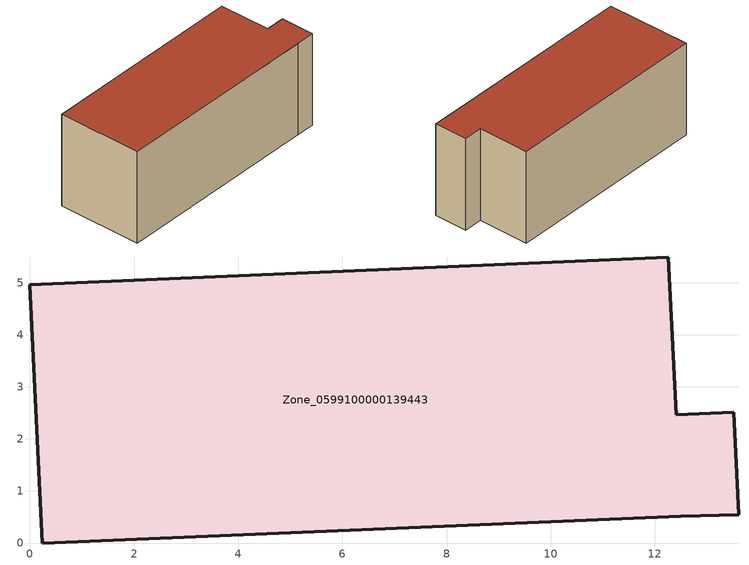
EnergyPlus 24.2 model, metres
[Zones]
Zone_0599100000139443
 floor ground (C_G): 0.23,0 0,4.96 12.26,5.49 12.41,2.46 13.52,2.51 13.61,0.54 12.5,0.51 z0
 wall outside (C_F): 12.41,2.46 12.26,5.49 0,4.96 0.23,0 12.5,0.51 13.61,0.54 13.52,2.51 12.41,2.46 z0:5.61
 roof outside (C_R): 13.61,0.54 13.52,2.51 12.41,2.46 12.26,5.49 0,4.96 0.23,0 12.5,0.51 z5.61
[BUILDING]
Pand.0599100000139443: North Axis=0; Terrain=City; Loads Convergence Tolerance Value=0.04; Temperature Convergence Tolerance Value=0.4; Solar Distribution=FullExterior; Maximum Number of Warmup Days=25; Minimum Number of Warmup Days=1
[Site:Location]
Rotterdam.The.Hague.AP_ZH_NLD Design_Conditions: Latitude=51.96; Longitude=4.45; Time Zone=1; Elevation=-4.5
[SITE:GROUNDTEMPERATURE:BUILDINGSURFACE]
18, 18, 18, 18, 18, 18, 18, 18, 18, 18, 18, 18
[MATERIAL] Thermal Absorptance=0.9; Solar Absorptance=0.7; Visible Absorptance=0.7
Name | Roughness | Thickness | Conductivity | Density | Specific Heat
G.TI.1946-1964 | MediumSmooth | 0.15 | 1 | 540 | 1210
F.TI.1946-1964 | Rough | 0.3 | 0.857143 | 1920 | 840
R.TI.1946-1964 | MediumRough | 0.2 | 0.277778 | 1500 | 1000
[CONSTRUCTION]
C_G: G.TI.1946-1964
C_F: F.TI.1946-1964
C_R: R.TI.1946-1964
[ZONE]
Zone_0599100000139443: Type=1; Multiplier=1; Ceiling Height=Autocalculate; Volume=Autocalculate; Floor Area=autocalculate; Part of Total Floor Area=Yes
[ZONEINFILTRATION:DESIGNFLOWRATE]
Infil_Zone_0599100000139443: Zone or ZoneList or Space or SpaceList=Zone_0599100000139443; Schedule=AlwaysOn; Design Flow Rate Calculation Method=Flow/Area; Flow Rate per Floor Area=0.003; Constant Term Coefficient=1; Temperature Term Coefficient=0; Velocity Term Coefficient=0; Velocity Squared Term Coefficient=0
[HVACTEMPLATE:ZONE:IDEALLOADSAIRSYSTEM]
Zone_0599100000139443: Maximum Heating Supply Air Temperature=50; Minimum Cooling Supply Air Temperature=13; Maximum Heating Supply Air Humidity Ratio=0.0156; Minimum Cooling Supply Air Humidity Ratio=0.0077; Heating Limit=NoLimit; Cooling Limit=NoLimit; Dehumidification Control Type=ConstantSensibleHeatRatio; Cooling Sensible Heat Ratio=0.7; Dehumidification Setpoint=60; Humidification Control Type=None; Humidification Setpoint=30; Outdoor Air Method=None; Outdoor Air Flow Rate per Person=0.00944; Outdoor Air Flow Rate per Zone Floor Area=0; Outdoor Air Flow Rate per Zone=0; Demand Controlled Ventilation Type=None; Outdoor Air Economizer Type=NoEconomizer; Heat Recovery Type=None; Sensible Heat Recovery Effectiveness=0.7; Latent Heat Recovery Effectiveness=0.65
[ZONECONTROL:THERMOSTAT]
ThermostatControl_Zone_0599100000139443: Zone or ZoneList=Zone_0599100000139443; Control Type Schedule=DualSetpointControlType; Control 1=Thermostat_Zone_0599100000139443; Temperature Difference Between Cutout And Setpoint=0
[THERMOSTATSETPOINT:DUALSETPOINT]
Thermostat_Zone_0599100000139443: Heating Setpoint Temperature Schedule=HeatingSetpoint_Zone_0599100000139443; Cooling Setpoint Temperature Schedule=CoolingSetpoint_Zone_0599100000139443
[SCHEDULE:COMPACT]
HeatingSetpoint_Zone_0599100000139443: Through: 12/31, For: AllDays, Until: 24:00, 21
CoolingSetpoint_Zone_0599100000139443: Through: 12/31, For: AllDays, Until: 24:00, 24
DualSetpointControlType: Through: 12/31, For: AllDays, Until: 24:00, 4
AlwaysOn: Through: 12/31, For: AllDays, Until: 24:00, 1
